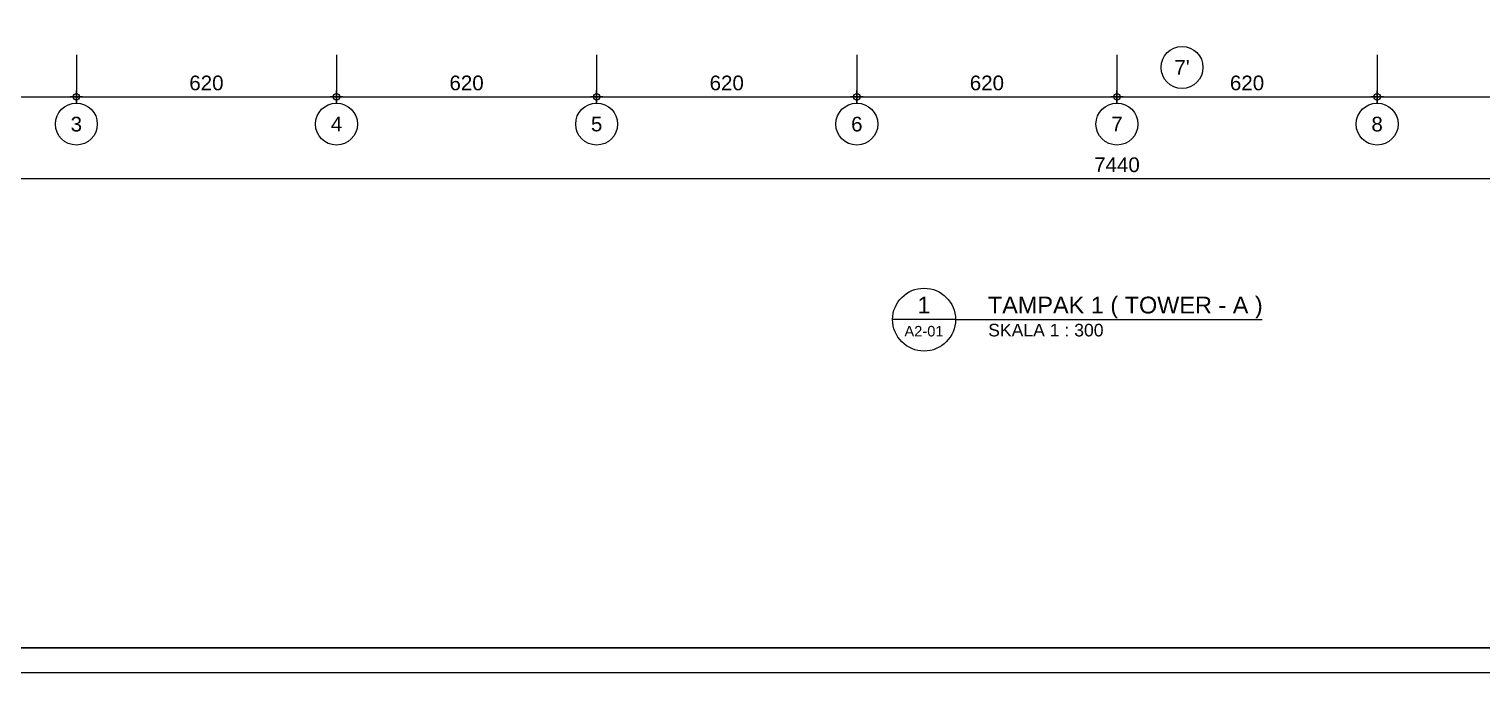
# Model space of a CAD drawing. Header units: millimetres. Extents: x 1676 to 1802, y 1105 to 1194.
# Drawn here: x 1704.31 to 1738.94, y 1104.62 to 1119.97 of the extents above; entities that cross this region are included whole.
import ezdxf
from ezdxf.enums import TextEntityAlignment as Align

# ---------------------------------------------------------------- set-up
doc = ezdxf.new("R2010")
doc.units = ezdxf.units.MM
doc.layers.get('defpoints').update_dxf_attribs({"color": 1})
for name, color, linetype, lineweight in [('KOP', 7, 'Continuous', 20), ('KOP GARIS', 1, 'Continuous', 30), ('NOT', 7, 'Continuous', 20), ('u', 6, 'Continuous', 20)]:
    doc.layers.add(name, color=color, linetype=linetype, lineweight=lineweight)
doc.styles.add('BOLD', font='arial.ttf')
doc.styles.add('S', font='simplex', dxfattribs={"width": 0.75})
doc.styles.get("Standard").update_dxf_attribs({"font": 'arial.ttf'})
doc.dimstyles.new('sk-100', dxfattribs={"dimtxt": 0.35, "dimasz": 0.15, "dimexe": 0.1, "dimexo": 0, "dimgap": 0.15, "dimtad": 1, "dimdec": 0, "dimlfac": 100, "dimzin": 0, "dimdsep": 46, "dimtxsty": 'Standard', "dimblk": 'BULAT', "dimcen": 0.09, "dimclrd": 256, "dimclre": 256, "dimclrt": 256, "dimadec": 0, "dimazin": 0, "dimtfac": 1, "dimtdec": 0, "dimtofl": 0, "dimtmove": 0, "dimatfit": 3, "dimldrblk": 'BULAT', "dimfxl": 1, "dimtolj": 1, "dimtzin": 0, "dimlwd": -1, "dimarcsym": 0})

# ---------------------------------------------------------------- blocks, each defined once
blk = doc.blocks.new('Ndtpd')
blk.add_line((0.747, 0), (-0.747, 0))
blk.add_circle((0, 0), 0.747)
at = {"flags": 4}
for tag, height, p in [('NO', 0.5, (0, 0.148)), ('NOLBR', 0.3, (0, -0.398))]:
    blk.add_attdef(tag, text='', height=height, dxfattribs=at).set_placement(p, align=Align.CENTER)
for tag, p, height in [('NDTPD', (1.516, 0.148), 0.5), ('SKALA', (1.523, -0.398), 0.3)]:
    blk.add_attdef(tag, p, '', height=height, dxfattribs=at)
blk = doc.blocks.new('KOP A3 DED')
blk.add_lwpolyline([(-21, 29.697), (21, 29.697), (21, 0), (-21, 0), (-21, 29.697)])
at = {"layer": 'KOP GARIS'}
blk.add_lwpolyline([(-20.8, 29.497), (20.8, 29.497), (20.8, 0.2), (-20.8, 0.2)], close=True, dxfattribs=at)
at = {"layer": 'KOP', "style": 'BOLD'}
for tag, p in [('JUDUL1', (15.945, 4.092)), ('JUDUL2', (15.945, 3.747)), ('JUDUL3', (15.945, 3.427)), ('NO', (17.215, 1.101)), ('REFF', (17.207, 0.727)), ('FILE', (17.189, 0.336))]:
    blk.add_attdef(tag, p, '', height=0.12, dxfattribs=at)
for tag, p in [('SCALE1', (18.171, 1.948)), ('NAME', (16.363, 1.738)), ('SCALE2', (18.169, 1.733)), ('DATE', (19.9, 1.757)), ('SCALE3', (18.17, 1.521))]:
    blk.add_attdef(tag, text='', height=0.12, dxfattribs=at).set_placement(p, align=Align.MIDDLE_CENTER)
blk = doc.blocks.new('BULAT')
for p, q in [((-1, 0), (1, 0)), ((0, -1), (0, 1))]:
    blk.add_line(p, q)
blk.add_circle((0, 0), 0.5)
blk = doc.blocks.new('*D55')
at = {"layer": 'defpoints', "color": 0}
for p in [(1699.238, 1119.351), (1705.438, 1119.351), (1705.438, 1118.351)]:
    blk.add_point(p, dxfattribs=at)
at = {"layer": 'u', "lineweight": -2}
for p, q in [((1699.238, 1119.351), (1699.238, 1118.251)), ((1705.438, 1119.351), (1705.438, 1118.251))]:
    blk.add_line(p, q, dxfattribs=at)
at = {"layer": 'u'}
blk.add_line((1699.388, 1118.351), (1705.288, 1118.351), dxfattribs=at)
at = {"layer": 'u', "xscale": 0.15, "yscale": 0.15, "zscale": 0.15, "rotation": 180}
blk.add_blockref('BULAT', (1699.238, 1118.351), dxfattribs=at)
at = {"layer": 'u', "xscale": 0.15, "yscale": 0.15, "zscale": 0.15}
blk.add_blockref('BULAT', (1705.438, 1118.351), dxfattribs=at)
at = {"layer": 'u', "insert": (1702.338, 1118.68), "char_height": 0.35, "attachment_point": 5}
blk.add_mtext('\\A1;620', dxfattribs=at)
blk = doc.blocks.new('*D56')
at = {"layer": 'defpoints', "color": 0}
for p in [(1705.438, 1119.351), (1711.638, 1119.351), (1711.638, 1118.351)]:
    blk.add_point(p, dxfattribs=at)
at = {"layer": 'u', "lineweight": -2}
for p, q in [((1705.438, 1119.351), (1705.438, 1118.251)), ((1711.638, 1119.351), (1711.638, 1118.251))]:
    blk.add_line(p, q, dxfattribs=at)
at = {"layer": 'u'}
blk.add_line((1705.588, 1118.351), (1711.488, 1118.351), dxfattribs=at)
at = {"layer": 'u', "xscale": 0.15, "yscale": 0.15, "zscale": 0.15, "rotation": 180}
blk.add_blockref('BULAT', (1705.438, 1118.351), dxfattribs=at)
at = {"layer": 'u', "xscale": 0.15, "yscale": 0.15, "zscale": 0.15}
blk.add_blockref('BULAT', (1711.638, 1118.351), dxfattribs=at)
at = {"layer": 'u', "insert": (1708.538, 1118.68), "char_height": 0.35, "attachment_point": 5}
blk.add_mtext('\\A1;620', dxfattribs=at)
blk = doc.blocks.new('*D57')
at = {"layer": 'defpoints', "color": 0}
for p in [(1711.638, 1119.351), (1717.838, 1119.351), (1717.838, 1118.351)]:
    blk.add_point(p, dxfattribs=at)
at = {"layer": 'u', "lineweight": -2}
for p, q in [((1711.638, 1119.351), (1711.638, 1118.251)), ((1717.838, 1119.351), (1717.838, 1118.251))]:
    blk.add_line(p, q, dxfattribs=at)
at = {"layer": 'u'}
blk.add_line((1711.788, 1118.351), (1717.688, 1118.351), dxfattribs=at)
at = {"layer": 'u', "xscale": 0.15, "yscale": 0.15, "zscale": 0.15, "rotation": 180}
blk.add_blockref('BULAT', (1711.638, 1118.351), dxfattribs=at)
at = {"layer": 'u', "xscale": 0.15, "yscale": 0.15, "zscale": 0.15}
blk.add_blockref('BULAT', (1717.838, 1118.351), dxfattribs=at)
at = {"layer": 'u', "insert": (1714.738, 1118.68), "char_height": 0.35, "attachment_point": 5}
blk.add_mtext('\\A1;620', dxfattribs=at)
blk = doc.blocks.new('*D58')
at = {"layer": 'defpoints', "color": 0}
for p in [(1717.838, 1119.351), (1724.038, 1119.351), (1724.038, 1118.351)]:
    blk.add_point(p, dxfattribs=at)
at = {"layer": 'u', "lineweight": -2}
for p, q in [((1717.838, 1119.351), (1717.838, 1118.251)), ((1724.038, 1119.351), (1724.038, 1118.251))]:
    blk.add_line(p, q, dxfattribs=at)
at = {"layer": 'u'}
blk.add_line((1717.988, 1118.351), (1723.888, 1118.351), dxfattribs=at)
at = {"layer": 'u', "xscale": 0.15, "yscale": 0.15, "zscale": 0.15, "rotation": 180}
blk.add_blockref('BULAT', (1717.838, 1118.351), dxfattribs=at)
at = {"layer": 'u', "xscale": 0.15, "yscale": 0.15, "zscale": 0.15}
blk.add_blockref('BULAT', (1724.038, 1118.351), dxfattribs=at)
at = {"layer": 'u', "insert": (1720.938, 1118.68), "char_height": 0.35, "attachment_point": 5}
blk.add_mtext('\\A1;620', dxfattribs=at)
blk = doc.blocks.new('*D59')
at = {"layer": 'defpoints', "color": 0}
for p in [(1724.038, 1119.351), (1730.238, 1119.351), (1730.238, 1118.351)]:
    blk.add_point(p, dxfattribs=at)
at = {"layer": 'u', "lineweight": -2}
for p, q in [((1724.038, 1119.351), (1724.038, 1118.251)), ((1730.238, 1119.351), (1730.238, 1118.251))]:
    blk.add_line(p, q, dxfattribs=at)
at = {"layer": 'u'}
blk.add_line((1724.188, 1118.351), (1730.088, 1118.351), dxfattribs=at)
at = {"layer": 'u', "xscale": 0.15, "yscale": 0.15, "zscale": 0.15, "rotation": 180}
blk.add_blockref('BULAT', (1724.038, 1118.351), dxfattribs=at)
at = {"layer": 'u', "xscale": 0.15, "yscale": 0.15, "zscale": 0.15}
blk.add_blockref('BULAT', (1730.238, 1118.351), dxfattribs=at)
at = {"layer": 'u', "insert": (1727.138, 1118.68), "char_height": 0.35, "attachment_point": 5}
blk.add_mtext('\\A1;620', dxfattribs=at)
blk = doc.blocks.new('*D60')
at = {"layer": 'defpoints', "color": 0}
for p in [(1730.238, 1119.351), (1736.438, 1119.351), (1736.438, 1118.351)]:
    blk.add_point(p, dxfattribs=at)
at = {"layer": 'u', "lineweight": -2}
for p, q in [((1730.238, 1119.351), (1730.238, 1118.251)), ((1736.438, 1119.351), (1736.438, 1118.251))]:
    blk.add_line(p, q, dxfattribs=at)
at = {"layer": 'u'}
blk.add_line((1730.388, 1118.351), (1736.288, 1118.351), dxfattribs=at)
at = {"layer": 'u', "xscale": 0.15, "yscale": 0.15, "zscale": 0.15, "rotation": 180}
blk.add_blockref('BULAT', (1730.238, 1118.351), dxfattribs=at)
at = {"layer": 'u', "xscale": 0.15, "yscale": 0.15, "zscale": 0.15}
blk.add_blockref('BULAT', (1736.438, 1118.351), dxfattribs=at)
at = {"layer": 'u', "insert": (1733.338, 1118.68), "char_height": 0.35, "attachment_point": 5}
blk.add_mtext('\\A1;620', dxfattribs=at)
blk = doc.blocks.new('*D61')
at = {"layer": 'defpoints', "color": 0}
for p in [(1736.438, 1119.351), (1742.638, 1119.351), (1742.638, 1118.351)]:
    blk.add_point(p, dxfattribs=at)
at = {"layer": 'u', "lineweight": -2}
for p, q in [((1736.438, 1119.351), (1736.438, 1118.251)), ((1742.638, 1119.351), (1742.638, 1118.251))]:
    blk.add_line(p, q, dxfattribs=at)
at = {"layer": 'u'}
blk.add_line((1736.588, 1118.351), (1742.488, 1118.351), dxfattribs=at)
at = {"layer": 'u', "xscale": 0.15, "yscale": 0.15, "zscale": 0.15, "rotation": 180}
blk.add_blockref('BULAT', (1736.438, 1118.351), dxfattribs=at)
at = {"layer": 'u', "xscale": 0.15, "yscale": 0.15, "zscale": 0.15}
blk.add_blockref('BULAT', (1742.638, 1118.351), dxfattribs=at)
at = {"layer": 'u', "insert": (1739.538, 1118.68), "char_height": 0.35, "attachment_point": 5}
blk.add_mtext('\\A1;620', dxfattribs=at)
blk = doc.blocks.new('*D66')
at = {"layer": 'defpoints', "color": 0}
for p in [(1693.038, 1117.201), (1767.438, 1117.201), (1767.438, 1116.401)]:
    blk.add_point(p, dxfattribs=at)
at = {"layer": 'u', "lineweight": -2}
for p, q in [((1693.038, 1117.201), (1693.038, 1116.301)), ((1767.438, 1117.201), (1767.438, 1116.301))]:
    blk.add_line(p, q, dxfattribs=at)
at = {"layer": 'u'}
blk.add_line((1693.188, 1116.401), (1767.288, 1116.401), dxfattribs=at)
at = {"layer": 'u', "xscale": 0.15, "yscale": 0.15, "zscale": 0.15, "rotation": 180}
blk.add_blockref('BULAT', (1693.038, 1116.401), dxfattribs=at)
at = {"layer": 'u', "xscale": 0.15, "yscale": 0.15, "zscale": 0.15}
blk.add_blockref('BULAT', (1767.438, 1116.401), dxfattribs=at)
at = {"layer": 'u', "insert": (1730.238, 1116.73), "char_height": 0.35, "attachment_point": 5}
blk.add_mtext('\\A1;7440', dxfattribs=at)
blk = doc.blocks.new('NAV')
blk.add_circle((0, -0.4), 0.4)
at = {"style": 'S', "width": 0.75, "flags": 4}
blk.add_attdef('AV', text='', height=0.3, dxfattribs=at).set_placement((0, -0.4), align=Align.MIDDLE)

msp = doc.modelspace()

# ---------------------------------------------------------------- linework, layer by layer
at = {"layer": 'NOT'}
msp.add_line((1726.39, 1113.04), (1733.698, 1113.04), dxfattribs=at)

# ---------------------------------------------------------------- block references
at = {"xscale": 3, "yscale": 3, "zscale": 3}
msp.add_blockref('KOP A3 DED', (1739.225, 1104.618), dxfattribs=at)
at = {"layer": 'NOT'}
ref = msp.add_blockref('Ndtpd', (1725.64, 1113.04), dxfattribs=dict(at, xscale=1.00401606425703, yscale=1.00401606425703, zscale=1.004016064257009))
ref.add_attrib('NO', '1', dxfattribs={"layer": '0', "height": 0.4, "flags": 4}).set_placement((1725.639, 1113.188), align=Align.CENTER)
ref.add_attrib('NDTPD', 'TAMPAK 1 ( TOWER - A )', (1727.162, 1113.188), dxfattribs={"layer": '0', "height": 0.4, "flags": 4})
ref.add_attrib('NOLBR', 'A2-01', dxfattribs={"layer": '0', "height": 0.25, "flags": 4}).set_placement((1725.639, 1112.64), align=Align.CENTER)
ref.add_attrib('SKALA', 'SKALA 1 : 300', (1727.169, 1112.64), dxfattribs={"layer": '0', "height": 0.3, "flags": 4})
at = {"layer": 'u'}
ref = msp.add_blockref('NAV', (1731.788, 1119.551), dxfattribs=dict(at, xscale=1.25, yscale=1.25, zscale=1.25))
ref.add_attrib('AV', "7'", dxfattribs={"layer": '0', "height": 0.35, "flags": 4}).set_placement((1731.788, 1119.051), align=Align.MIDDLE)
ref = msp.add_blockref('NAV', (1705.438, 1118.201), dxfattribs=dict(at, xscale=1.25, yscale=1.25, zscale=1.25))
ref.add_attrib('AV', '3', dxfattribs={"layer": '0', "height": 0.35, "flags": 4}).set_placement((1705.438, 1117.701), align=Align.MIDDLE)
ref = msp.add_blockref('NAV', (1711.638, 1118.201), dxfattribs=dict(at, xscale=1.25, yscale=1.25, zscale=1.25))
ref.add_attrib('AV', '4', dxfattribs={"layer": '0', "height": 0.35, "flags": 4}).set_placement((1711.638, 1117.701), align=Align.MIDDLE)
ref = msp.add_blockref('NAV', (1717.838, 1118.201), dxfattribs=dict(at, xscale=1.25, yscale=1.25, zscale=1.25))
ref.add_attrib('AV', '5', dxfattribs={"layer": '0', "height": 0.35, "flags": 4}).set_placement((1717.838, 1117.701), align=Align.MIDDLE)
ref = msp.add_blockref('NAV', (1724.038, 1118.201), dxfattribs=dict(at, xscale=1.25, yscale=1.25, zscale=1.25))
ref.add_attrib('AV', '6', dxfattribs={"layer": '0', "height": 0.35, "flags": 4}).set_placement((1724.038, 1117.701), align=Align.MIDDLE)
ref = msp.add_blockref('NAV', (1730.238, 1118.201), dxfattribs=dict(at, xscale=1.25, yscale=1.25, zscale=1.25))
ref.add_attrib('AV', '7', dxfattribs={"layer": '0', "height": 0.35, "flags": 4}).set_placement((1730.238, 1117.701), align=Align.MIDDLE)
ref = msp.add_blockref('NAV', (1736.438, 1118.201), dxfattribs=dict(at, xscale=1.25, yscale=1.25, zscale=1.25))
ref.add_attrib('AV', '8', dxfattribs={"layer": '0', "height": 0.35, "flags": 4}).set_placement((1736.438, 1117.701), align=Align.MIDDLE)

# ---------------------------------------------------------------- dimensions: what is measured, and where the dimension line sits
for base, p1, p2, picture, middle in [((1705.438, 1118.351), (1699.238, 1119.351), (1705.438, 1119.351), '*D55', (1702.338, 1118.351)), ((1711.638, 1118.351), (1705.438, 1119.351), (1711.638, 1119.351), '*D56', (1708.538, 1118.351)), ((1717.838, 1118.351), (1711.638, 1119.351), (1717.838, 1119.351), '*D57', (1714.738, 1118.351)), ((1724.038, 1118.351), (1717.838, 1119.351), (1724.038, 1119.351), '*D58', (1720.938, 1118.351)), ((1730.238, 1118.351), (1724.038, 1119.351), (1730.238, 1119.351), '*D59', (1727.138, 1118.351)), ((1736.438, 1118.351), (1730.238, 1119.351), (1736.438, 1119.351), '*D60', (1733.338, 1118.351)), ((1742.638, 1118.351), (1736.438, 1119.351), (1742.638, 1119.351), '*D61', (1739.538, 1118.351)), ((1767.438, 1116.401), (1693.038, 1117.201), (1767.438, 1117.201), '*D66', (1730.238, 1116.401))]:
    dim = msp.add_linear_dim(base=base, p1=p1, p2=p2, dimstyle='sk-100', dxfattribs=at)
    dim.commit()
    dim.dimension.update_dxf_attribs({"geometry": picture, "text_midpoint": middle, "dimtype": 160})

doc.saveas('drawing.dxf')
